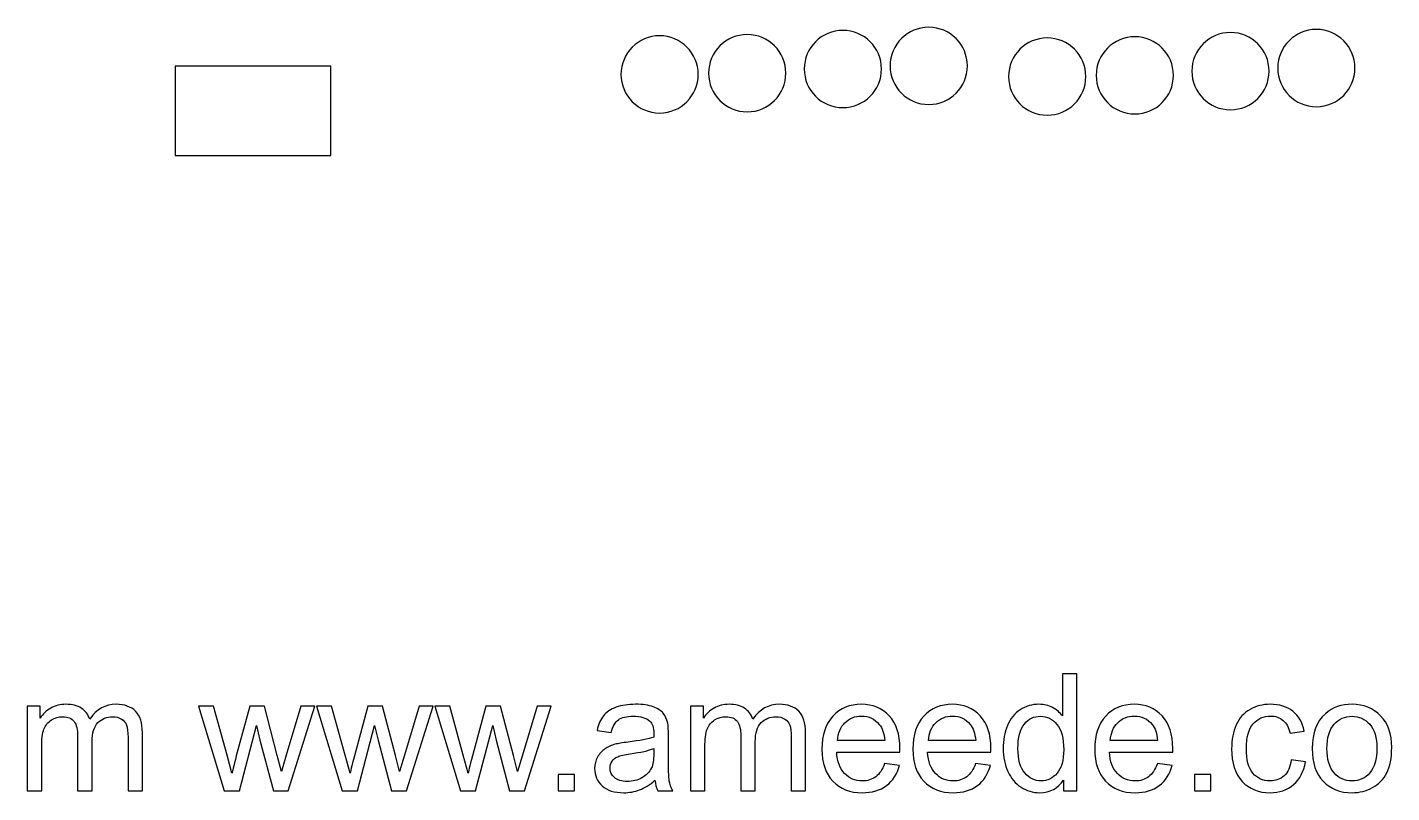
# Model space of a CAD drawing. Extents: x -149 to 151, y -115 to 123.
# Drawn here: x -25.1 to 45.5, y -114.6 to -75 of the extents above; entities that cross this region are included whole.
import ezdxf

# ---------------------------------------------------------------- set-up
doc = ezdxf.new("R2010")
doc.units = 0
doc.header["$MEASUREMENT"] = 0
doc.layers.add('LAYER_1', color=7, linetype='CONTINUOUS')

msp = doc.modelspace()

# ---------------------------------------------------------------- linework, layer by layer
at = {"layer": 'LAYER_1'}
for points, knots in [([(7.6091, -79.4376), (6.5045, -79.4376), (5.6091, -78.5422), (5.6091, -77.4376), (5.6091, -77.4376), (5.6091, -76.333), (6.5045, -75.4376), (7.6091, -75.4376), (7.6091, -75.4376), (8.7137, -75.4376), (9.6091, -76.333), (9.6091, -77.4376), (9.6091, -77.4376), (9.6091, -78.5422), (8.7137, -79.4376), (7.6091, -79.4376)], [0, 0, 0, 0, 0.2, 0.2, 0.2, 0.2, 0.4, 0.4, 0.4, 0.4, 0.6, 0.6, 0.6, 0.6, 1, 1, 1, 1]), ([(12.1461, -79.3746), (11.0415, -79.3746), (10.1461, -78.4792), (10.1461, -77.3746), (10.1461, -77.3746), (10.1461, -76.27), (11.0415, -75.3746), (12.1461, -75.3746), (12.1461, -75.3746), (13.2507, -75.3746), (14.1461, -76.27), (14.1461, -77.3746), (14.1461, -77.3746), (14.1461, -78.4792), (13.2507, -79.3746), (12.1461, -79.3746)], [0, 0, 0, 0, 0.2, 0.2, 0.2, 0.2, 0.4, 0.4, 0.4, 0.4, 0.6, 0.6, 0.6, 0.6, 1, 1, 1, 1]), ([(17.0991, -79.1566), (15.9945, -79.1566), (15.0991, -78.2612), (15.0991, -77.1566), (15.0991, -77.1566), (15.0991, -76.052), (15.9945, -75.1566), (17.0991, -75.1566), (17.0991, -75.1566), (18.2037, -75.1566), (19.0991, -76.052), (19.0991, -77.1566), (19.0991, -77.1566), (19.0991, -78.2612), (18.2037, -79.1566), (17.0991, -79.1566)], [0, 0, 0, 0, 0.2, 0.2, 0.2, 0.2, 0.4, 0.4, 0.4, 0.4, 0.6, 0.6, 0.6, 0.6, 1, 1, 1, 1]), ([(21.5461, -78.9966), (20.4415, -78.9966), (19.5461, -78.1012), (19.5461, -76.9966), (19.5461, -76.9966), (19.5461, -75.892), (20.4415, -74.9966), (21.5461, -74.9966), (21.5461, -74.9966), (22.6507, -74.9966), (23.5461, -75.892), (23.5461, -76.9966), (23.5461, -76.9966), (23.5461, -78.1012), (22.6507, -78.9966), (21.5461, -78.9966)], [0, 0, 0, 0, 0.2, 0.2, 0.2, 0.2, 0.4, 0.4, 0.4, 0.4, 0.6, 0.6, 0.6, 0.6, 1, 1, 1, 1]), ([(27.6801, -79.5496), (26.5755, -79.5496), (25.6801, -78.6542), (25.6801, -77.5496), (25.6801, -77.5496), (25.6801, -76.445), (26.5755, -75.5496), (27.6801, -75.5496), (27.6801, -75.5496), (28.7847, -75.5496), (29.6801, -76.445), (29.6801, -77.5496), (29.6801, -77.5496), (29.6801, -78.6542), (28.7847, -79.5496), (27.6801, -79.5496)], [0, 0, 0, 0, 0.2, 0.2, 0.2, 0.2, 0.4, 0.4, 0.4, 0.4, 0.6, 0.6, 0.6, 0.6, 1, 1, 1, 1]), ([(32.2171, -79.4866), (31.1125, -79.4866), (30.2171, -78.5912), (30.2171, -77.4866), (30.2171, -77.4866), (30.2171, -76.382), (31.1125, -75.4866), (32.2171, -75.4866), (32.2171, -75.4866), (33.3217, -75.4866), (34.2171, -76.382), (34.2171, -77.4866), (34.2171, -77.4866), (34.2171, -78.5912), (33.3217, -79.4866), (32.2171, -79.4866)], [0, 0, 0, 0, 0.2, 0.2, 0.2, 0.2, 0.4, 0.4, 0.4, 0.4, 0.6, 0.6, 0.6, 0.6, 1, 1, 1, 1]), ([(37.1701, -79.2686), (36.0655, -79.2686), (35.1701, -78.3732), (35.1701, -77.2686), (35.1701, -77.2686), (35.1701, -76.164), (36.0655, -75.2686), (37.1701, -75.2686), (37.1701, -75.2686), (38.2747, -75.2686), (39.1701, -76.164), (39.1701, -77.2686), (39.1701, -77.2686), (39.1701, -78.3732), (38.2747, -79.2686), (37.1701, -79.2686)], [0, 0, 0, 0, 0.2, 0.2, 0.2, 0.2, 0.4, 0.4, 0.4, 0.4, 0.6, 0.6, 0.6, 0.6, 1, 1, 1, 1]), ([(41.6171, -79.1086), (40.5125, -79.1086), (39.6171, -78.2132), (39.6171, -77.1086), (39.6171, -77.1086), (39.6171, -76.004), (40.5125, -75.1086), (41.6171, -75.1086), (41.6171, -75.1086), (42.7217, -75.1086), (43.6171, -76.004), (43.6171, -77.1086), (43.6171, -77.1086), (43.6171, -78.2132), (42.7217, -79.1086), (41.6171, -79.1086)], [0, 0, 0, 0, 0.2, 0.2, 0.2, 0.2, 0.4, 0.4, 0.4, 0.4, 0.6, 0.6, 0.6, 0.6, 1, 1, 1, 1]), ([(-9.4207, -79.326), (-9.4207, -79.326), (-9.4207, -81.6333), (-9.4207, -81.6333), (-9.4207, -81.6333), (-9.4207, -81.6333), (-13.4455, -81.6333), (-13.4455, -81.6333), (-13.4455, -81.6333), (-13.4455, -81.6333), (-17.4704, -81.6333), (-17.4704, -81.6333), (-17.4704, -81.6333), (-17.4704, -81.6333), (-17.4704, -79.326), (-17.4704, -79.326), (-17.4704, -79.326), (-17.4704, -79.326), (-17.4704, -77.0187), (-17.4704, -77.0187), (-17.4704, -77.0187), (-17.4704, -77.0187), (-13.4455, -77.0187), (-13.4455, -77.0187), (-13.4455, -77.0187), (-13.4455, -77.0187), (-9.4207, -77.0187), (-9.4207, -77.0187), (-9.4207, -77.0187), (-9.4207, -77.0187), (-9.4207, -79.326), (-9.4207, -79.326)], [0, 0, 0, 0, 0.1111111, 0.1111111, 0.1111111, 0.1111111, 0.2222222, 0.2222222, 0.2222222, 0.2222222, 0.3333333, 0.3333333, 0.3333333, 0.3333333, 0.4444444, 0.4444444, 0.4444444, 0.4444444, 0.5555556, 0.5555556, 0.5555556, 0.5555556, 0.6666667, 0.6666667, 0.6666667, 0.6666667, 0.7777778, 0.7777778, 0.7777778, 0.7777778, 1, 1, 1, 1])]:
    msp.add_open_spline(points, degree=3, knots=knots, dxfattribs=at)
at = {"layer": 'LAYER_1', "color": 250}
for points, knots in [([(28.5164, -114.5507), (28.5164, -114.5507), (28.5164, -113.9933), (28.5164, -113.9933), (28.5164, -113.9933), (28.2385, -114.4265), (27.8292, -114.6438), (27.2888, -114.6438), (27.2888, -114.6438), (26.9388, -114.6438), (26.6171, -114.5479), (26.325, -114.3546), (26.325, -114.3546), (26.0315, -114.1626), (25.8043, -113.8931), (25.642, -113.5488), (25.642, -113.5488), (25.4811, -113.2031), (25.4007, -112.8066), (25.4007, -112.3578), (25.4007, -112.3578), (25.4007, -111.9204), (25.4741, -111.5239), (25.6194, -111.1668), (25.6194, -111.1668), (25.7662, -110.8112), (25.9849, -110.5375), (26.277, -110.3484), (26.277, -110.3484), (26.5677, -110.1579), (26.8951, -110.0633), (27.2549, -110.0633), (27.2549, -110.0633), (27.5202, -110.0633), (27.7559, -110.1198), (27.9619, -110.2313), (27.9619, -110.2313), (28.1679, -110.3428), (28.3358, -110.4895), (28.4656, -110.6687), (28.4656, -110.6687), (28.4656, -110.6687), (28.4656, -108.4885), (28.4656, -108.4885), (28.4656, -108.4885), (28.4656, -108.4885), (29.2107, -108.4885), (29.2107, -108.4885), (29.2107, -108.4885), (29.2107, -108.4885), (29.2107, -114.5507), (29.2107, -114.5507), (29.2107, -114.5507), (29.2107, -114.5507), (28.5164, -114.5507), (28.5164, -114.5507)], [0, 0, 0, 0, 0.0666667, 0.0666667, 0.0666667, 0.0666667, 0.1333333, 0.1333333, 0.1333333, 0.1333333, 0.2, 0.2, 0.2, 0.2, 0.2666667, 0.2666667, 0.2666667, 0.2666667, 0.3333333, 0.3333333, 0.3333333, 0.3333333, 0.4, 0.4, 0.4, 0.4, 0.4666667, 0.4666667, 0.4666667, 0.4666667, 0.5333333, 0.5333333, 0.5333333, 0.5333333, 0.6, 0.6, 0.6, 0.6, 0.6666667, 0.6666667, 0.6666667, 0.6666667, 0.7333333, 0.7333333, 0.7333333, 0.7333333, 0.8, 0.8, 0.8, 0.8, 0.8666667, 0.8666667, 0.8666667, 0.8666667, 1, 1, 1, 1]), ([(-25.1329, -114.5507), (-25.1329, -114.5507), (-25.1329, -110.1565), (-25.1329, -110.1565), (-25.1329, -110.1565), (-25.1329, -110.1565), (-24.464, -110.1565), (-24.464, -110.1565), (-24.464, -110.1565), (-24.464, -110.1565), (-24.464, -110.7774), (-24.464, -110.7774), (-24.464, -110.7774), (-24.3272, -110.5629), (-24.1437, -110.3893), (-23.9151, -110.2595), (-23.9151, -110.2595), (-23.6865, -110.1283), (-23.4269, -110.0633), (-23.1348, -110.0633), (-23.1348, -110.0633), (-22.8102, -110.0633), (-22.5435, -110.1311), (-22.3361, -110.2651), (-22.3361, -110.2651), (-22.1286, -110.4006), (-21.9819, -110.5883), (-21.8972, -110.831), (-21.8972, -110.831), (-21.5473, -110.3188), (-21.0943, -110.0633), (-20.5355, -110.0633), (-20.5355, -110.0633), (-20.098, -110.0633), (-19.7608, -110.1833), (-19.5265, -110.4246), (-19.5265, -110.4246), (-19.2909, -110.6659), (-19.1723, -111.037), (-19.1723, -111.538), (-19.1723, -111.538), (-19.1723, -111.538), (-19.1723, -114.5507), (-19.1723, -114.5507), (-19.1723, -114.5507), (-19.1723, -114.5507), (-19.9174, -114.5507), (-19.9174, -114.5507), (-19.9174, -114.5507), (-19.9174, -114.5507), (-19.9174, -111.7849), (-19.9174, -111.7849), (-19.9174, -111.7849), (-19.9174, -111.4886), (-19.9428, -111.2741), (-19.9908, -111.1429), (-19.9908, -111.1429), (-20.0388, -111.0116), (-20.1263, -110.9072), (-20.2547, -110.8268), (-20.2547, -110.8268), (-20.3817, -110.7463), (-20.5312, -110.7068), (-20.702, -110.7068), (-20.702, -110.7068), (-21.0124, -110.7068), (-21.2693, -110.8098), (-21.4739, -111.0144), (-21.4739, -111.0144), (-21.6785, -111.2205), (-21.7801, -111.5493), (-21.7801, -112.0008), (-21.7801, -112.0008), (-21.7801, -112.0008), (-21.7801, -114.5507), (-21.7801, -114.5507), (-21.7801, -114.5507), (-21.7801, -114.5507), (-22.5252, -114.5507), (-22.5252, -114.5507), (-22.5252, -114.5507), (-22.5252, -114.5507), (-22.5252, -111.6988), (-22.5252, -111.6988), (-22.5252, -111.6988), (-22.5252, -111.3686), (-22.5858, -111.1203), (-22.7072, -110.9552), (-22.7072, -110.9552), (-22.8285, -110.7901), (-23.0275, -110.7068), (-23.3027, -110.7068), (-23.3027, -110.7068), (-23.5115, -110.7068), (-23.7048, -110.7619), (-23.8826, -110.8719), (-23.8826, -110.8719), (-24.0604, -110.982), (-24.1889, -111.1429), (-24.2693, -111.3559), (-24.2693, -111.3559), (-24.3483, -111.5676), (-24.3878, -111.8738), (-24.3878, -112.2732), (-24.3878, -112.2732), (-24.3878, -112.2732), (-24.3878, -114.5507), (-24.3878, -114.5507), (-24.3878, -114.5507), (-24.3878, -114.5507), (-25.1329, -114.5507), (-25.1329, -114.5507)], [0, 0, 0, 0, 0.0344828, 0.0344828, 0.0344828, 0.0344828, 0.0689655, 0.0689655, 0.0689655, 0.0689655, 0.1034483, 0.1034483, 0.1034483, 0.1034483, 0.137931, 0.137931, 0.137931, 0.137931, 0.1724138, 0.1724138, 0.1724138, 0.1724138, 0.2068966, 0.2068966, 0.2068966, 0.2068966, 0.2413793, 0.2413793, 0.2413793, 0.2413793, 0.2758621, 0.2758621, 0.2758621, 0.2758621, 0.3103448, 0.3103448, 0.3103448, 0.3103448, 0.3448276, 0.3448276, 0.3448276, 0.3448276, 0.3793103, 0.3793103, 0.3793103, 0.3793103, 0.4137931, 0.4137931, 0.4137931, 0.4137931, 0.4482759, 0.4482759, 0.4482759, 0.4482759, 0.4827586, 0.4827586, 0.4827586, 0.4827586, 0.5172414, 0.5172414, 0.5172414, 0.5172414, 0.5517241, 0.5517241, 0.5517241, 0.5517241, 0.5862069, 0.5862069, 0.5862069, 0.5862069, 0.6206897, 0.6206897, 0.6206897, 0.6206897, 0.6551724, 0.6551724, 0.6551724, 0.6551724, 0.6896552, 0.6896552, 0.6896552, 0.6896552, 0.7241379, 0.7241379, 0.7241379, 0.7241379, 0.7586207, 0.7586207, 0.7586207, 0.7586207, 0.7931034, 0.7931034, 0.7931034, 0.7931034, 0.8275862, 0.8275862, 0.8275862, 0.8275862, 0.862069, 0.862069, 0.862069, 0.862069, 0.8965517, 0.8965517, 0.8965517, 0.8965517, 0.9310345, 0.9310345, 0.9310345, 0.9310345, 1, 1, 1, 1]), ([(-14.9376, -114.5507), (-14.9376, -114.5507), (-16.2654, -110.1565), (-16.2654, -110.1565), (-16.2654, -110.1565), (-16.2654, -110.1565), (-15.4865, -110.1565), (-15.4865, -110.1565), (-15.4865, -110.1565), (-15.4865, -110.1565), (-14.7852, -112.6923), (-14.7852, -112.6923), (-14.7852, -112.6923), (-14.7852, -112.6923), (-14.5368, -113.6363), (-14.5368, -113.6363), (-14.5368, -113.6363), (-14.5269, -113.5897), (-14.4507, -113.2878), (-14.3096, -112.7304), (-14.3096, -112.7304), (-14.3096, -112.7304), (-13.6139, -110.1565), (-13.6139, -110.1565), (-13.6139, -110.1565), (-13.6139, -110.1565), (-12.8505, -110.1565), (-12.8505, -110.1565), (-12.8505, -110.1565), (-12.8505, -110.1565), (-12.1887, -112.7078), (-12.1887, -112.7078), (-12.1887, -112.7078), (-12.1887, -112.7078), (-11.9728, -113.5446), (-11.9728, -113.5446), (-11.9728, -113.5446), (-11.9728, -113.5446), (-11.7202, -112.6965), (-11.7202, -112.6965), (-11.7202, -112.6965), (-11.7202, -112.6965), (-10.961, -110.1565), (-10.961, -110.1565), (-10.961, -110.1565), (-10.961, -110.1565), (-10.2371, -110.1565), (-10.2371, -110.1565), (-10.2371, -110.1565), (-10.2371, -110.1565), (-11.6158, -114.5507), (-11.6158, -114.5507), (-11.6158, -114.5507), (-11.6158, -114.5507), (-12.3863, -114.5507), (-12.3863, -114.5507), (-12.3863, -114.5507), (-12.3863, -114.5507), (-13.0834, -111.9218), (-13.0834, -111.9218), (-13.0834, -111.9218), (-13.0834, -111.9218), (-13.2598, -111.1697), (-13.2598, -111.1697), (-13.2598, -111.1697), (-13.2598, -111.1697), (-14.1488, -114.5507), (-14.1488, -114.5507), (-14.1488, -114.5507), (-14.1488, -114.5507), (-14.9376, -114.5507), (-14.9376, -114.5507)], [0, 0, 0, 0, 0.0526316, 0.0526316, 0.0526316, 0.0526316, 0.1052632, 0.1052632, 0.1052632, 0.1052632, 0.1578947, 0.1578947, 0.1578947, 0.1578947, 0.2105263, 0.2105263, 0.2105263, 0.2105263, 0.2631579, 0.2631579, 0.2631579, 0.2631579, 0.3157895, 0.3157895, 0.3157895, 0.3157895, 0.3684211, 0.3684211, 0.3684211, 0.3684211, 0.4210526, 0.4210526, 0.4210526, 0.4210526, 0.4736842, 0.4736842, 0.4736842, 0.4736842, 0.5263158, 0.5263158, 0.5263158, 0.5263158, 0.5789474, 0.5789474, 0.5789474, 0.5789474, 0.6315789, 0.6315789, 0.6315789, 0.6315789, 0.6842105, 0.6842105, 0.6842105, 0.6842105, 0.7368421, 0.7368421, 0.7368421, 0.7368421, 0.7894737, 0.7894737, 0.7894737, 0.7894737, 0.8421053, 0.8421053, 0.8421053, 0.8421053, 0.8947368, 0.8947368, 0.8947368, 0.8947368, 1, 1, 1, 1]), ([(-8.8232, -114.5507), (-8.8232, -114.5507), (-10.151, -110.1565), (-10.151, -110.1565), (-10.151, -110.1565), (-10.151, -110.1565), (-9.3721, -110.1565), (-9.3721, -110.1565), (-9.3721, -110.1565), (-9.3721, -110.1565), (-8.6708, -112.6923), (-8.6708, -112.6923), (-8.6708, -112.6923), (-8.6708, -112.6923), (-8.4224, -113.6363), (-8.4224, -113.6363), (-8.4224, -113.6363), (-8.4125, -113.5897), (-8.3363, -113.2878), (-8.1952, -112.7304), (-8.1952, -112.7304), (-8.1952, -112.7304), (-7.4995, -110.1565), (-7.4995, -110.1565), (-7.4995, -110.1565), (-7.4995, -110.1565), (-6.7361, -110.1565), (-6.7361, -110.1565), (-6.7361, -110.1565), (-6.7361, -110.1565), (-6.0743, -112.7078), (-6.0743, -112.7078), (-6.0743, -112.7078), (-6.0743, -112.7078), (-5.8584, -113.5446), (-5.8584, -113.5446), (-5.8584, -113.5446), (-5.8584, -113.5446), (-5.6058, -112.6965), (-5.6058, -112.6965), (-5.6058, -112.6965), (-5.6058, -112.6965), (-4.8466, -110.1565), (-4.8466, -110.1565), (-4.8466, -110.1565), (-4.8466, -110.1565), (-4.1227, -110.1565), (-4.1227, -110.1565), (-4.1227, -110.1565), (-4.1227, -110.1565), (-5.5014, -114.5507), (-5.5014, -114.5507), (-5.5014, -114.5507), (-5.5014, -114.5507), (-6.2719, -114.5507), (-6.2719, -114.5507), (-6.2719, -114.5507), (-6.2719, -114.5507), (-6.969, -111.9218), (-6.969, -111.9218), (-6.969, -111.9218), (-6.969, -111.9218), (-7.1454, -111.1697), (-7.1454, -111.1697), (-7.1454, -111.1697), (-7.1454, -111.1697), (-8.0344, -114.5507), (-8.0344, -114.5507), (-8.0344, -114.5507), (-8.0344, -114.5507), (-8.8232, -114.5507), (-8.8232, -114.5507)], [0, 0, 0, 0, 0.0526316, 0.0526316, 0.0526316, 0.0526316, 0.1052632, 0.1052632, 0.1052632, 0.1052632, 0.1578947, 0.1578947, 0.1578947, 0.1578947, 0.2105263, 0.2105263, 0.2105263, 0.2105263, 0.2631579, 0.2631579, 0.2631579, 0.2631579, 0.3157895, 0.3157895, 0.3157895, 0.3157895, 0.3684211, 0.3684211, 0.3684211, 0.3684211, 0.4210526, 0.4210526, 0.4210526, 0.4210526, 0.4736842, 0.4736842, 0.4736842, 0.4736842, 0.5263158, 0.5263158, 0.5263158, 0.5263158, 0.5789474, 0.5789474, 0.5789474, 0.5789474, 0.6315789, 0.6315789, 0.6315789, 0.6315789, 0.6842105, 0.6842105, 0.6842105, 0.6842105, 0.7368421, 0.7368421, 0.7368421, 0.7368421, 0.7894737, 0.7894737, 0.7894737, 0.7894737, 0.8421053, 0.8421053, 0.8421053, 0.8421053, 0.8947368, 0.8947368, 0.8947368, 0.8947368, 1, 1, 1, 1]), ([(-2.7088, -114.5507), (-2.7088, -114.5507), (-4.0366, -110.1565), (-4.0366, -110.1565), (-4.0366, -110.1565), (-4.0366, -110.1565), (-3.2577, -110.1565), (-3.2577, -110.1565), (-3.2577, -110.1565), (-3.2577, -110.1565), (-2.5564, -112.6923), (-2.5564, -112.6923), (-2.5564, -112.6923), (-2.5564, -112.6923), (-2.308, -113.6363), (-2.308, -113.6363), (-2.308, -113.6363), (-2.2981, -113.5897), (-2.2219, -113.2878), (-2.0808, -112.7304), (-2.0808, -112.7304), (-2.0808, -112.7304), (-1.3851, -110.1565), (-1.3851, -110.1565), (-1.3851, -110.1565), (-1.3851, -110.1565), (-0.6217, -110.1565), (-0.6217, -110.1565), (-0.6217, -110.1565), (-0.6217, -110.1565), (0.0401, -112.7078), (0.0401, -112.7078), (0.0401, -112.7078), (0.0401, -112.7078), (0.256, -113.5446), (0.256, -113.5446), (0.256, -113.5446), (0.256, -113.5446), (0.5086, -112.6965), (0.5086, -112.6965), (0.5086, -112.6965), (0.5086, -112.6965), (1.2678, -110.1565), (1.2678, -110.1565), (1.2678, -110.1565), (1.2678, -110.1565), (1.9917, -110.1565), (1.9917, -110.1565), (1.9917, -110.1565), (1.9917, -110.1565), (0.613, -114.5507), (0.613, -114.5507), (0.613, -114.5507), (0.613, -114.5507), (-0.1575, -114.5507), (-0.1575, -114.5507), (-0.1575, -114.5507), (-0.1575, -114.5507), (-0.8546, -111.9218), (-0.8546, -111.9218), (-0.8546, -111.9218), (-0.8546, -111.9218), (-1.031, -111.1697), (-1.031, -111.1697), (-1.031, -111.1697), (-1.031, -111.1697), (-1.92, -114.5507), (-1.92, -114.5507), (-1.92, -114.5507), (-1.92, -114.5507), (-2.7088, -114.5507), (-2.7088, -114.5507)], [0, 0, 0, 0, 0.0526316, 0.0526316, 0.0526316, 0.0526316, 0.1052632, 0.1052632, 0.1052632, 0.1052632, 0.1578947, 0.1578947, 0.1578947, 0.1578947, 0.2105263, 0.2105263, 0.2105263, 0.2105263, 0.2631579, 0.2631579, 0.2631579, 0.2631579, 0.3157895, 0.3157895, 0.3157895, 0.3157895, 0.3684211, 0.3684211, 0.3684211, 0.3684211, 0.4210526, 0.4210526, 0.4210526, 0.4210526, 0.4736842, 0.4736842, 0.4736842, 0.4736842, 0.5263158, 0.5263158, 0.5263158, 0.5263158, 0.5789474, 0.5789474, 0.5789474, 0.5789474, 0.6315789, 0.6315789, 0.6315789, 0.6315789, 0.6842105, 0.6842105, 0.6842105, 0.6842105, 0.7368421, 0.7368421, 0.7368421, 0.7368421, 0.7894737, 0.7894737, 0.7894737, 0.7894737, 0.8421053, 0.8421053, 0.8421053, 0.8421053, 0.8947368, 0.8947368, 0.8947368, 0.8947368, 1, 1, 1, 1]), ([(7.3708, -114.0004), (7.0942, -114.236), (6.8275, -114.4011), (6.5721, -114.4985), (6.5721, -114.4985), (6.3167, -114.5959), (6.043, -114.6438), (5.7494, -114.6438), (5.7494, -114.6438), (5.2668, -114.6438), (4.8957, -114.5267), (4.6361, -114.2911), (4.6361, -114.2911), (4.3764, -114.0568), (4.2466, -113.7562), (4.2466, -113.3908), (4.2466, -113.3908), (4.2466, -113.1763), (4.296, -112.9801), (4.3934, -112.8023), (4.3934, -112.8023), (4.4921, -112.6245), (4.6205, -112.4834), (4.7786, -112.3762), (4.7786, -112.3762), (4.938, -112.2689), (5.1158, -112.1871), (5.3148, -112.132), (5.3148, -112.132), (5.4616, -112.0939), (5.6831, -112.0573), (5.978, -112.0206), (5.978, -112.0206), (6.5792, -111.95), (7.0237, -111.8639), (7.3073, -111.7652), (7.3073, -111.7652), (7.3101, -111.6636), (7.3115, -111.5986), (7.3115, -111.5718), (7.3115, -111.5718), (7.3115, -111.2699), (7.241, -111.0568), (7.0999, -110.9326), (7.0999, -110.9326), (6.9094, -110.7647), (6.6257, -110.6814), (6.2504, -110.6814), (6.2504, -110.6814), (5.899, -110.6814), (5.6394, -110.7435), (5.4729, -110.8663), (5.4729, -110.8663), (5.3049, -110.989), (5.1822, -111.2064), (5.1017, -111.5196), (5.1017, -111.5196), (5.1017, -111.5196), (4.3736, -111.418), (4.3736, -111.418), (4.3736, -111.418), (4.4399, -111.1062), (4.5486, -110.8536), (4.701, -110.6617), (4.701, -110.6617), (4.8534, -110.4698), (5.0735, -110.323), (5.3614, -110.2186), (5.3614, -110.2186), (5.6478, -110.1156), (5.9823, -110.0633), (6.3605, -110.0633), (6.3605, -110.0633), (6.7358, -110.0633), (7.042, -110.1071), (7.2777, -110.196), (7.2777, -110.196), (7.5119, -110.2849), (7.6855, -110.395), (7.7956, -110.529), (7.7956, -110.529), (7.9056, -110.6631), (7.9832, -110.8324), (8.0284, -111.037), (8.0284, -111.037), (8.0524, -111.164), (8.0651, -111.3926), (8.0651, -111.7214), (8.0651, -111.7214), (8.0651, -111.7214), (8.0651, -112.7092), (8.0651, -112.7092), (8.0651, -112.7092), (8.0651, -113.3992), (8.0806, -113.8353), (8.1116, -114.0201), (8.1116, -114.0201), (8.1413, -114.205), (8.2034, -114.3814), (8.2937, -114.5507), (8.2937, -114.5507), (8.2937, -114.5507), (7.5147, -114.5507), (7.5147, -114.5507), (7.5147, -114.5507), (7.44, -114.3941), (7.392, -114.2106), (7.3708, -114.0004)], [0, 0, 0, 0, 0.0357143, 0.0357143, 0.0357143, 0.0357143, 0.0714286, 0.0714286, 0.0714286, 0.0714286, 0.1071429, 0.1071429, 0.1071429, 0.1071429, 0.1428571, 0.1428571, 0.1428571, 0.1428571, 0.1785714, 0.1785714, 0.1785714, 0.1785714, 0.2142857, 0.2142857, 0.2142857, 0.2142857, 0.25, 0.25, 0.25, 0.25, 0.2857143, 0.2857143, 0.2857143, 0.2857143, 0.3214286, 0.3214286, 0.3214286, 0.3214286, 0.3571429, 0.3571429, 0.3571429, 0.3571429, 0.3928571, 0.3928571, 0.3928571, 0.3928571, 0.4285714, 0.4285714, 0.4285714, 0.4285714, 0.4642857, 0.4642857, 0.4642857, 0.4642857, 0.5, 0.5, 0.5, 0.5, 0.5357143, 0.5357143, 0.5357143, 0.5357143, 0.5714286, 0.5714286, 0.5714286, 0.5714286, 0.6071429, 0.6071429, 0.6071429, 0.6071429, 0.6428571, 0.6428571, 0.6428571, 0.6428571, 0.6785714, 0.6785714, 0.6785714, 0.6785714, 0.7142857, 0.7142857, 0.7142857, 0.7142857, 0.75, 0.75, 0.75, 0.75, 0.7857143, 0.7857143, 0.7857143, 0.7857143, 0.8214286, 0.8214286, 0.8214286, 0.8214286, 0.8571429, 0.8571429, 0.8571429, 0.8571429, 0.8928571, 0.8928571, 0.8928571, 0.8928571, 0.9285714, 0.9285714, 0.9285714, 0.9285714, 1, 1, 1, 1]), ([(9.2095, -114.5507), (9.2095, -114.5507), (9.2095, -110.1565), (9.2095, -110.1565), (9.2095, -110.1565), (9.2095, -110.1565), (9.8784, -110.1565), (9.8784, -110.1565), (9.8784, -110.1565), (9.8784, -110.1565), (9.8784, -110.7774), (9.8784, -110.7774), (9.8784, -110.7774), (10.0152, -110.5629), (10.1987, -110.3893), (10.4273, -110.2595), (10.4273, -110.2595), (10.6559, -110.1283), (10.9155, -110.0633), (11.2076, -110.0633), (11.2076, -110.0633), (11.5322, -110.0633), (11.7989, -110.1311), (12.0063, -110.2651), (12.0063, -110.2651), (12.2138, -110.4006), (12.3605, -110.5883), (12.4452, -110.831), (12.4452, -110.831), (12.7951, -110.3188), (13.2481, -110.0633), (13.8069, -110.0633), (13.8069, -110.0633), (14.2444, -110.0633), (14.5816, -110.1833), (14.8159, -110.4246), (14.8159, -110.4246), (15.0515, -110.6659), (15.1701, -111.037), (15.1701, -111.538), (15.1701, -111.538), (15.1701, -111.538), (15.1701, -114.5507), (15.1701, -114.5507), (15.1701, -114.5507), (15.1701, -114.5507), (14.425, -114.5507), (14.425, -114.5507), (14.425, -114.5507), (14.425, -114.5507), (14.425, -111.7849), (14.425, -111.7849), (14.425, -111.7849), (14.425, -111.4886), (14.3996, -111.2741), (14.3516, -111.1429), (14.3516, -111.1429), (14.3036, -111.0116), (14.2161, -110.9072), (14.0877, -110.8268), (14.0877, -110.8268), (13.9607, -110.7463), (13.8112, -110.7068), (13.6404, -110.7068), (13.6404, -110.7068), (13.33, -110.7068), (13.0731, -110.8098), (12.8685, -111.0144), (12.8685, -111.0144), (12.6639, -111.2205), (12.5623, -111.5493), (12.5623, -112.0008), (12.5623, -112.0008), (12.5623, -112.0008), (12.5623, -114.5507), (12.5623, -114.5507), (12.5623, -114.5507), (12.5623, -114.5507), (11.8172, -114.5507), (11.8172, -114.5507), (11.8172, -114.5507), (11.8172, -114.5507), (11.8172, -111.6988), (11.8172, -111.6988), (11.8172, -111.6988), (11.8172, -111.3686), (11.7566, -111.1203), (11.6352, -110.9552), (11.6352, -110.9552), (11.5139, -110.7901), (11.3149, -110.7068), (11.0397, -110.7068), (11.0397, -110.7068), (10.8309, -110.7068), (10.6376, -110.7619), (10.4598, -110.8719), (10.4598, -110.8719), (10.282, -110.982), (10.1535, -111.1429), (10.0731, -111.3559), (10.0731, -111.3559), (9.9941, -111.5676), (9.9546, -111.8738), (9.9546, -112.2732), (9.9546, -112.2732), (9.9546, -112.2732), (9.9546, -114.5507), (9.9546, -114.5507), (9.9546, -114.5507), (9.9546, -114.5507), (9.2095, -114.5507), (9.2095, -114.5507)], [0, 0, 0, 0, 0.0344828, 0.0344828, 0.0344828, 0.0344828, 0.0689655, 0.0689655, 0.0689655, 0.0689655, 0.1034483, 0.1034483, 0.1034483, 0.1034483, 0.137931, 0.137931, 0.137931, 0.137931, 0.1724138, 0.1724138, 0.1724138, 0.1724138, 0.2068966, 0.2068966, 0.2068966, 0.2068966, 0.2413793, 0.2413793, 0.2413793, 0.2413793, 0.2758621, 0.2758621, 0.2758621, 0.2758621, 0.3103448, 0.3103448, 0.3103448, 0.3103448, 0.3448276, 0.3448276, 0.3448276, 0.3448276, 0.3793103, 0.3793103, 0.3793103, 0.3793103, 0.4137931, 0.4137931, 0.4137931, 0.4137931, 0.4482759, 0.4482759, 0.4482759, 0.4482759, 0.4827586, 0.4827586, 0.4827586, 0.4827586, 0.5172414, 0.5172414, 0.5172414, 0.5172414, 0.5517241, 0.5517241, 0.5517241, 0.5517241, 0.5862069, 0.5862069, 0.5862069, 0.5862069, 0.6206897, 0.6206897, 0.6206897, 0.6206897, 0.6551724, 0.6551724, 0.6551724, 0.6551724, 0.6896552, 0.6896552, 0.6896552, 0.6896552, 0.7241379, 0.7241379, 0.7241379, 0.7241379, 0.7586207, 0.7586207, 0.7586207, 0.7586207, 0.7931034, 0.7931034, 0.7931034, 0.7931034, 0.8275862, 0.8275862, 0.8275862, 0.8275862, 0.862069, 0.862069, 0.862069, 0.862069, 0.8965517, 0.8965517, 0.8965517, 0.8965517, 0.9310345, 0.9310345, 0.9310345, 0.9310345, 1, 1, 1, 1]), ([(19.2595, -113.1283), (19.2595, -113.1283), (20.03, -113.2299), (20.03, -113.2299), (20.03, -113.2299), (19.91, -113.6772), (19.6857, -114.0258), (19.3583, -114.2727), (19.3583, -114.2727), (19.0309, -114.5197), (18.6132, -114.6438), (18.1038, -114.6438), (18.1038, -114.6438), (17.4632, -114.6438), (16.9552, -114.4463), (16.5798, -114.0512), (16.5798, -114.0512), (16.2044, -113.6575), (16.0168, -113.1029), (16.0168, -112.3903), (16.0168, -112.3903), (16.0168, -111.6537), (16.2059, -111.0808), (16.5854, -110.6744), (16.5854, -110.6744), (16.965, -110.2665), (17.4575, -110.0633), (18.0629, -110.0633), (18.0629, -110.0633), (18.6485, -110.0633), (19.1269, -110.2623), (19.498, -110.6617), (19.498, -110.6617), (19.8691, -111.061), (20.0554, -111.6226), (20.0554, -112.3465), (20.0554, -112.3465), (20.0554, -112.3903), (20.054, -112.4566), (20.0512, -112.5441), (20.0512, -112.5441), (20.0512, -112.5441), (16.7788, -112.5441), (16.7788, -112.5441), (16.7788, -112.5441), (16.807, -113.0253), (16.9425, -113.395), (17.188, -113.6504), (17.188, -113.6504), (17.4321, -113.9058), (17.7383, -114.0342), (18.1038, -114.0342), (18.1038, -114.0342), (18.3762, -114.0342), (18.609, -113.9623), (18.8009, -113.8183), (18.8009, -113.8183), (18.9942, -113.6744), (19.1466, -113.4444), (19.2595, -113.1283)], [0, 0, 0, 0, 0.0625, 0.0625, 0.0625, 0.0625, 0.125, 0.125, 0.125, 0.125, 0.1875, 0.1875, 0.1875, 0.1875, 0.25, 0.25, 0.25, 0.25, 0.3125, 0.3125, 0.3125, 0.3125, 0.375, 0.375, 0.375, 0.375, 0.4375, 0.4375, 0.4375, 0.4375, 0.5, 0.5, 0.5, 0.5, 0.5625, 0.5625, 0.5625, 0.5625, 0.625, 0.625, 0.625, 0.625, 0.6875, 0.6875, 0.6875, 0.6875, 0.75, 0.75, 0.75, 0.75, 0.8125, 0.8125, 0.8125, 0.8125, 0.875, 0.875, 0.875, 0.875, 1, 1, 1, 1]), ([(23.9684, -113.1283), (23.9684, -113.1283), (24.7389, -113.2299), (24.7389, -113.2299), (24.7389, -113.2299), (24.6189, -113.6772), (24.3946, -114.0258), (24.0672, -114.2727), (24.0672, -114.2727), (23.7398, -114.5197), (23.3221, -114.6438), (22.8127, -114.6438), (22.8127, -114.6438), (22.1721, -114.6438), (21.6641, -114.4463), (21.2887, -114.0512), (21.2887, -114.0512), (20.9133, -113.6575), (20.7257, -113.1029), (20.7257, -112.3903), (20.7257, -112.3903), (20.7257, -111.6537), (20.9148, -111.0808), (21.2943, -110.6744), (21.2943, -110.6744), (21.6739, -110.2665), (22.1664, -110.0633), (22.7718, -110.0633), (22.7718, -110.0633), (23.3574, -110.0633), (23.8358, -110.2623), (24.2069, -110.6617), (24.2069, -110.6617), (24.578, -111.061), (24.7643, -111.6226), (24.7643, -112.3465), (24.7643, -112.3465), (24.7643, -112.3903), (24.7629, -112.4566), (24.7601, -112.5441), (24.7601, -112.5441), (24.7601, -112.5441), (21.4877, -112.5441), (21.4877, -112.5441), (21.4877, -112.5441), (21.5159, -113.0253), (21.6514, -113.395), (21.8969, -113.6504), (21.8969, -113.6504), (22.141, -113.9058), (22.4472, -114.0342), (22.8127, -114.0342), (22.8127, -114.0342), (23.0851, -114.0342), (23.3179, -113.9623), (23.5098, -113.8183), (23.5098, -113.8183), (23.7031, -113.6744), (23.8555, -113.4444), (23.9684, -113.1283)], [0, 0, 0, 0, 0.0625, 0.0625, 0.0625, 0.0625, 0.125, 0.125, 0.125, 0.125, 0.1875, 0.1875, 0.1875, 0.1875, 0.25, 0.25, 0.25, 0.25, 0.3125, 0.3125, 0.3125, 0.3125, 0.375, 0.375, 0.375, 0.375, 0.4375, 0.4375, 0.4375, 0.4375, 0.5, 0.5, 0.5, 0.5, 0.5625, 0.5625, 0.5625, 0.5625, 0.625, 0.625, 0.625, 0.625, 0.6875, 0.6875, 0.6875, 0.6875, 0.75, 0.75, 0.75, 0.75, 0.8125, 0.8125, 0.8125, 0.8125, 0.875, 0.875, 0.875, 0.875, 1, 1, 1, 1]), ([(33.3862, -113.1283), (33.3862, -113.1283), (34.1567, -113.2299), (34.1567, -113.2299), (34.1567, -113.2299), (34.0367, -113.6772), (33.8124, -114.0258), (33.485, -114.2727), (33.485, -114.2727), (33.1576, -114.5197), (32.7399, -114.6438), (32.2305, -114.6438), (32.2305, -114.6438), (31.5899, -114.6438), (31.0819, -114.4463), (30.7065, -114.0512), (30.7065, -114.0512), (30.3311, -113.6575), (30.1435, -113.1029), (30.1435, -112.3903), (30.1435, -112.3903), (30.1435, -111.6537), (30.3326, -111.0808), (30.7121, -110.6744), (30.7121, -110.6744), (31.0917, -110.2665), (31.5842, -110.0633), (32.1896, -110.0633), (32.1896, -110.0633), (32.7752, -110.0633), (33.2536, -110.2623), (33.6247, -110.6617), (33.6247, -110.6617), (33.9958, -111.061), (34.1821, -111.6226), (34.1821, -112.3465), (34.1821, -112.3465), (34.1821, -112.3903), (34.1807, -112.4566), (34.1779, -112.5441), (34.1779, -112.5441), (34.1779, -112.5441), (30.9055, -112.5441), (30.9055, -112.5441), (30.9055, -112.5441), (30.9337, -113.0253), (31.0692, -113.395), (31.3147, -113.6504), (31.3147, -113.6504), (31.5588, -113.9058), (31.865, -114.0342), (32.2305, -114.0342), (32.2305, -114.0342), (32.5029, -114.0342), (32.7357, -113.9623), (32.9276, -113.8183), (32.9276, -113.8183), (33.1209, -113.6744), (33.2733, -113.4444), (33.3862, -113.1283)], [0, 0, 0, 0, 0.0625, 0.0625, 0.0625, 0.0625, 0.125, 0.125, 0.125, 0.125, 0.1875, 0.1875, 0.1875, 0.1875, 0.25, 0.25, 0.25, 0.25, 0.3125, 0.3125, 0.3125, 0.3125, 0.375, 0.375, 0.375, 0.375, 0.4375, 0.4375, 0.4375, 0.4375, 0.5, 0.5, 0.5, 0.5, 0.5625, 0.5625, 0.5625, 0.5625, 0.625, 0.625, 0.625, 0.625, 0.6875, 0.6875, 0.6875, 0.6875, 0.75, 0.75, 0.75, 0.75, 0.8125, 0.8125, 0.8125, 0.8125, 0.875, 0.875, 0.875, 0.875, 1, 1, 1, 1]), ([(40.3204, -112.942), (40.3204, -112.942), (41.0485, -113.0436), (41.0485, -113.0436), (41.0485, -113.0436), (40.9681, -113.5446), (40.7649, -113.9355), (40.4361, -114.2191), (40.4361, -114.2191), (40.1073, -114.5027), (39.7023, -114.6438), (39.224, -114.6438), (39.224, -114.6438), (38.6243, -114.6438), (38.1416, -114.4477), (37.7776, -114.0554), (37.7776, -114.0554), (37.4121, -113.6631), (37.2301, -113.1015), (37.2301, -112.3705), (37.2301, -112.3705), (37.2301, -111.8964), (37.3091, -111.4829), (37.4657, -111.1273), (37.4657, -111.1273), (37.6224, -110.7731), (37.8608, -110.5064), (38.1826, -110.3301), (38.1826, -110.3301), (38.5029, -110.1522), (38.8514, -110.0633), (39.2296, -110.0633), (39.2296, -110.0633), (39.7052, -110.0633), (40.096, -110.1833), (40.398, -110.4246), (40.398, -110.4246), (40.7014, -110.6659), (40.8961, -111.0088), (40.9808, -111.4519), (40.9808, -111.4519), (40.9808, -111.4519), (40.2611, -111.562), (40.2611, -111.562), (40.2611, -111.562), (40.192, -111.267), (40.0706, -111.0455), (39.8943, -110.8959), (39.8943, -110.8959), (39.7193, -110.7477), (39.5076, -110.673), (39.2593, -110.673), (39.2593, -110.673), (38.8839, -110.673), (38.5791, -110.807), (38.3434, -111.0751), (38.3434, -111.0751), (38.1092, -111.3446), (37.9921, -111.768), (37.9921, -112.3494), (37.9921, -112.3494), (37.9921, -112.9392), (38.105, -113.3668), (38.3307, -113.6335), (38.3307, -113.6335), (38.5579, -113.9002), (38.8529, -114.0342), (39.2155, -114.0342), (39.2155, -114.0342), (39.509, -114.0342), (39.7531, -113.9453), (39.9479, -113.7661), (39.9479, -113.7661), (40.144, -113.5883), (40.2682, -113.3132), (40.3204, -112.942)], [0, 0, 0, 0, 0.05, 0.05, 0.05, 0.05, 0.1, 0.1, 0.1, 0.1, 0.15, 0.15, 0.15, 0.15, 0.2, 0.2, 0.2, 0.2, 0.25, 0.25, 0.25, 0.25, 0.3, 0.3, 0.3, 0.3, 0.35, 0.35, 0.35, 0.35, 0.4, 0.4, 0.4, 0.4, 0.45, 0.45, 0.45, 0.45, 0.5, 0.5, 0.5, 0.5, 0.55, 0.55, 0.55, 0.55, 0.6, 0.6, 0.6, 0.6, 0.65, 0.65, 0.65, 0.65, 0.7, 0.7, 0.7, 0.7, 0.75, 0.75, 0.75, 0.75, 0.8, 0.8, 0.8, 0.8, 0.85, 0.85, 0.85, 0.85, 0.9, 0.9, 0.9, 0.9, 1, 1, 1, 1]), ([(41.4042, -112.3536), (41.4042, -111.5422), (41.63, -110.9411), (42.0829, -110.5502), (42.0829, -110.5502), (42.4597, -110.2256), (42.9212, -110.0633), (43.4644, -110.0633), (43.4644, -110.0633), (44.067, -110.0633), (44.5609, -110.2609), (44.9447, -110.656), (44.9447, -110.656), (45.3271, -111.0497), (45.519, -111.5958), (45.519, -112.2915), (45.519, -112.2915), (45.519, -112.8559), (45.4344, -113.299), (45.265, -113.6222), (45.265, -113.6222), (45.0957, -113.9453), (44.8487, -114.1965), (44.5242, -114.3757), (44.5242, -114.3757), (44.201, -114.5549), (43.8468, -114.6438), (43.4644, -114.6438), (43.4644, -114.6438), (42.8492, -114.6438), (42.3525, -114.4477), (41.9729, -114.054), (41.9729, -114.054), (41.5933, -113.6603), (41.4042, -113.093), (41.4042, -112.3536)], [0, 0, 0, 0, 0.1, 0.1, 0.1, 0.1, 0.2, 0.2, 0.2, 0.2, 0.3, 0.3, 0.3, 0.3, 0.4, 0.4, 0.4, 0.4, 0.5, 0.5, 0.5, 0.5, 0.6, 0.6, 0.6, 0.6, 0.7, 0.7, 0.7, 0.7, 0.8, 0.8, 0.8, 0.8, 1, 1, 1, 1]), ([(16.8211, -111.9345), (16.8211, -111.9345), (19.268, -111.9345), (19.268, -111.9345), (19.268, -111.9345), (19.2355, -111.5648), (19.141, -111.2882), (18.9872, -111.1033), (18.9872, -111.1033), (18.7515, -110.8169), (18.4439, -110.673), (18.0671, -110.673), (18.0671, -110.673), (17.7256, -110.673), (17.4392, -110.7873), (17.2063, -111.0159), (17.2063, -111.0159), (16.9749, -111.2445), (16.8465, -111.5507), (16.8211, -111.9345)], [0, 0, 0, 0, 0.1666667, 0.1666667, 0.1666667, 0.1666667, 0.3333333, 0.3333333, 0.3333333, 0.3333333, 0.5, 0.5, 0.5, 0.5, 0.6666667, 0.6666667, 0.6666667, 0.6666667, 1, 1, 1, 1]), ([(21.53, -111.9345), (21.53, -111.9345), (23.9769, -111.9345), (23.9769, -111.9345), (23.9769, -111.9345), (23.9444, -111.5648), (23.8499, -111.2882), (23.6961, -111.1033), (23.6961, -111.1033), (23.4604, -110.8169), (23.1528, -110.673), (22.776, -110.673), (22.776, -110.673), (22.4345, -110.673), (22.1481, -110.7873), (21.9152, -111.0159), (21.9152, -111.0159), (21.6838, -111.2445), (21.5554, -111.5507), (21.53, -111.9345)], [0, 0, 0, 0, 0.1666667, 0.1666667, 0.1666667, 0.1666667, 0.3333333, 0.3333333, 0.3333333, 0.3333333, 0.5, 0.5, 0.5, 0.5, 0.6666667, 0.6666667, 0.6666667, 0.6666667, 1, 1, 1, 1]), ([(26.1627, -112.3592), (26.1627, -112.9209), (26.2812, -113.34), (26.5197, -113.618), (26.5197, -113.618), (26.7568, -113.8959), (27.0376, -114.0342), (27.3607, -114.0342), (27.3607, -114.0342), (27.6867, -114.0342), (27.9633, -113.9016), (28.1919, -113.6363), (28.1919, -113.6363), (28.4191, -113.371), (28.5334, -112.966), (28.5334, -112.4213), (28.5334, -112.4213), (28.5334, -111.823), (28.4177, -111.3827), (28.1848, -111.1019), (28.1848, -111.1019), (27.9534, -110.8211), (27.667, -110.6814), (27.3269, -110.6814), (27.3269, -110.6814), (26.9953, -110.6814), (26.7187, -110.8155), (26.4957, -111.085), (26.4957, -111.085), (26.2742, -111.3545), (26.1627, -111.7793), (26.1627, -112.3592)], [0, 0, 0, 0, 0.1111111, 0.1111111, 0.1111111, 0.1111111, 0.2222222, 0.2222222, 0.2222222, 0.2222222, 0.3333333, 0.3333333, 0.3333333, 0.3333333, 0.4444444, 0.4444444, 0.4444444, 0.4444444, 0.5555556, 0.5555556, 0.5555556, 0.5555556, 0.6666667, 0.6666667, 0.6666667, 0.6666667, 0.7777778, 0.7777778, 0.7777778, 0.7777778, 1, 1, 1, 1]), ([(30.9478, -111.9345), (30.9478, -111.9345), (33.3947, -111.9345), (33.3947, -111.9345), (33.3947, -111.9345), (33.3622, -111.5648), (33.2677, -111.2882), (33.1139, -111.1033), (33.1139, -111.1033), (32.8782, -110.8169), (32.5706, -110.673), (32.1938, -110.673), (32.1938, -110.673), (31.8523, -110.673), (31.5659, -110.7873), (31.333, -111.0159), (31.333, -111.0159), (31.1016, -111.2445), (30.9732, -111.5507), (30.9478, -111.9345)], [0, 0, 0, 0, 0.1666667, 0.1666667, 0.1666667, 0.1666667, 0.3333333, 0.3333333, 0.3333333, 0.3333333, 0.5, 0.5, 0.5, 0.5, 0.6666667, 0.6666667, 0.6666667, 0.6666667, 1, 1, 1, 1]), ([(42.1662, -112.355), (42.1662, -112.9166), (42.289, -113.3371), (42.5345, -113.6151), (42.5345, -113.6151), (42.7815, -113.8945), (43.0905, -114.0342), (43.4644, -114.0342), (43.4644, -114.0342), (43.8341, -114.0342), (44.1418, -113.8945), (44.3887, -113.6137), (44.3887, -113.6137), (44.6342, -113.3329), (44.757, -112.9053), (44.757, -112.331), (44.757, -112.331), (44.757, -111.7891), (44.6328, -111.3785), (44.3859, -111.1005), (44.3859, -111.1005), (44.1389, -110.8211), (43.8313, -110.6814), (43.4644, -110.6814), (43.4644, -110.6814), (43.0905, -110.6814), (42.7815, -110.8197), (42.5345, -111.0977), (42.5345, -111.0977), (42.289, -111.3757), (42.1662, -111.7948), (42.1662, -112.355)], [0, 0, 0, 0, 0.1111111, 0.1111111, 0.1111111, 0.1111111, 0.2222222, 0.2222222, 0.2222222, 0.2222222, 0.3333333, 0.3333333, 0.3333333, 0.3333333, 0.4444444, 0.4444444, 0.4444444, 0.4444444, 0.5555556, 0.5555556, 0.5555556, 0.5555556, 0.6666667, 0.6666667, 0.6666667, 0.6666667, 0.7777778, 0.7777778, 0.7777778, 0.7777778, 1, 1, 1, 1]), ([(7.3115, -112.3494), (7.0406, -112.4594), (6.6342, -112.5526), (6.0923, -112.6288), (6.0923, -112.6288), (5.7847, -112.6725), (5.5674, -112.7219), (5.4404, -112.7769), (5.4404, -112.7769), (5.3134, -112.832), (5.216, -112.9124), (5.1469, -113.0168), (5.1469, -113.0168), (5.0777, -113.1226), (5.0425, -113.2398), (5.0425, -113.3696), (5.0425, -113.3696), (5.0425, -113.5657), (5.1173, -113.7308), (5.2682, -113.8621), (5.2682, -113.8621), (5.4192, -113.9933), (5.6394, -114.0596), (5.9287, -114.0596), (5.9287, -114.0596), (6.2151, -114.0596), (6.4705, -113.9975), (6.6949, -113.872), (6.6949, -113.872), (6.9178, -113.7478), (7.0829, -113.577), (7.1874, -113.3611), (7.1874, -113.3611), (7.2678, -113.1932), (7.3073, -112.9463), (7.3073, -112.6203), (7.3073, -112.6203), (7.3073, -112.6203), (7.3115, -112.3494), (7.3115, -112.3494)], [0, 0, 0, 0, 0.0909091, 0.0909091, 0.0909091, 0.0909091, 0.1818182, 0.1818182, 0.1818182, 0.1818182, 0.2727273, 0.2727273, 0.2727273, 0.2727273, 0.3636364, 0.3636364, 0.3636364, 0.3636364, 0.4545455, 0.4545455, 0.4545455, 0.4545455, 0.5454545, 0.5454545, 0.5454545, 0.5454545, 0.6363636, 0.6363636, 0.6363636, 0.6363636, 0.7272727, 0.7272727, 0.7272727, 0.7272727, 0.8181818, 0.8181818, 0.8181818, 0.8181818, 1, 1, 1, 1]), ([(2.36, -114.5507), (2.36, -114.5507), (2.36, -113.704), (2.36, -113.704), (2.36, -113.704), (2.36, -113.704), (3.2066, -113.704), (3.2066, -113.704), (3.2066, -113.704), (3.2066, -113.704), (3.2066, -114.5507), (3.2066, -114.5507), (3.2066, -114.5507), (3.2066, -114.5507), (2.36, -114.5507), (2.36, -114.5507)], [0, 0, 0, 0, 0.2, 0.2, 0.2, 0.2, 0.4, 0.4, 0.4, 0.4, 0.6, 0.6, 0.6, 0.6, 1, 1, 1, 1]), ([(35.3096, -114.5507), (35.3096, -114.5507), (35.3096, -113.704), (35.3096, -113.704), (35.3096, -113.704), (35.3096, -113.704), (36.1562, -113.704), (36.1562, -113.704), (36.1562, -113.704), (36.1562, -113.704), (36.1562, -114.5507), (36.1562, -114.5507), (36.1562, -114.5507), (36.1562, -114.5507), (35.3096, -114.5507), (35.3096, -114.5507)], [0, 0, 0, 0, 0.2, 0.2, 0.2, 0.2, 0.4, 0.4, 0.4, 0.4, 0.6, 0.6, 0.6, 0.6, 1, 1, 1, 1])]:
    msp.add_open_spline(points, degree=3, knots=knots, dxfattribs=at)

doc.saveas('drawing.dxf')
